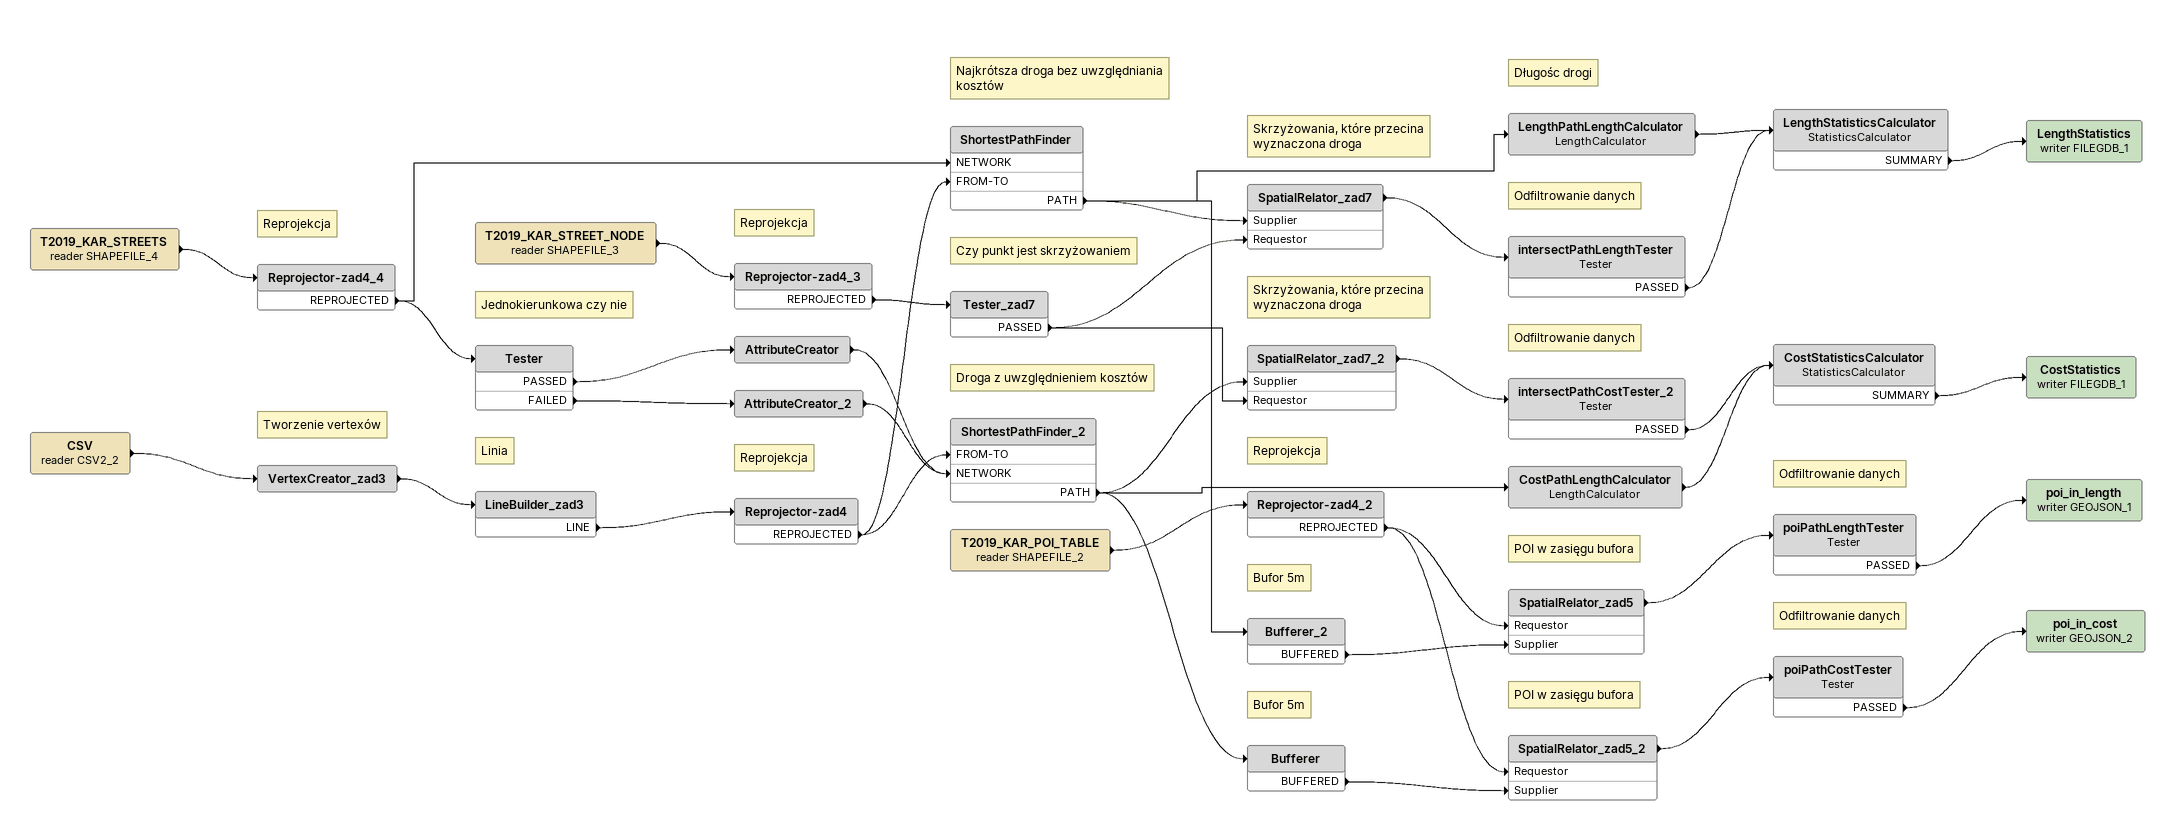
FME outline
T2019_KAR_STREETS (reader SHAPEFILE_4)
    -> Reprojector-zad4_4
Note: Reprojekcja
Reprojector-zad4_4
    REPROJECTED -> ShortestPathFinder [NETWORK]
    REPROJECTED -> Tester
Note: Jednokierunkowa czy nie
Tester
    PASSED -> AttributeCreator
    FAILED -> AttributeCreator_2
AttributeCreator
    -> ShortestPathFinder_2 [NETWORK]
AttributeCreator_2
    -> ShortestPathFinder_2 [NETWORK]
CSV (reader CSV2_2)
    -> VertexCreator_zad3
Note: Tworzenie vertexów
VertexCreator_zad3
    -> LineBuilder_zad3
Note: Linia
LineBuilder_zad3
    LINE -> Reprojector-zad4
Note: Reprojekcja
Reprojector-zad4
    REPROJECTED -> ShortestPathFinder [FROM-TO]
    REPROJECTED -> ShortestPathFinder_2 [FROM-TO]
Note: Najkrótsza droga bez uwzględniania kosztów
ShortestPathFinder
    PATH -> Bufferer_2
    PATH -> SpatialRelator_zad7 [Supplier]
    PATH -> LengthPathLengthCalculator
Note: Długośc drogi
LengthPathLengthCalculator: LengthCalculator
    -> LengthStatisticsCalculator
Note: Bufor 5m
Bufferer_2
    BUFFERED -> SpatialRelator_zad5 [Supplier]
Note: Droga z uwzględnieniem kosztów
ShortestPathFinder_2
    PATH -> Bufferer
    PATH -> SpatialRelator_zad7_2 [Supplier]
    PATH -> CostPathLengthCalculator
CostPathLengthCalculator: LengthCalculator
    -> CostStatisticsCalculator
Note: Bufor 5m
Bufferer
    BUFFERED -> SpatialRelator_zad5_2 [Supplier]
T2019_KAR_STREET_NODE (reader SHAPEFILE_3)
    -> Reprojector-zad4_3
Note: Reprojekcja
Reprojector-zad4_3
    REPROJECTED -> Tester_zad7
Note: Czy punkt jest skrzyżowaniem
Tester_zad7
    PASSED -> SpatialRelator_zad7_2 [Requestor]
    PASSED -> SpatialRelator_zad7 [Requestor]
Note: Skrzyżowania, które przecina wyznaczona droga
SpatialRelator_zad7
    -> intersectPathLengthTester
Note: Odfiltrowanie danych
intersectPathLengthTester: Tester
    PASSED -> LengthStatisticsCalculator
LengthStatisticsCalculator: StatisticsCalculator
    SUMMARY -> LengthStatistics (writer FILEGDB_1)
LengthStatistics (writer FILEGDB_1)
Note: Skrzyżowania, które przecina wyznaczona droga
SpatialRelator_zad7_2
    -> intersectPathCostTester_2
Note: Odfiltrowanie danych
intersectPathCostTester_2: Tester
    PASSED -> CostStatisticsCalculator
CostStatisticsCalculator: StatisticsCalculator
    SUMMARY -> CostStatistics (writer FILEGDB_1)
CostStatistics (writer FILEGDB_1)
T2019_KAR_POI_TABLE (reader SHAPEFILE_2)
    -> Reprojector-zad4_2
Note: Reprojekcja
Reprojector-zad4_2
    REPROJECTED -> SpatialRelator_zad5_2 [Requestor]
    REPROJECTED -> SpatialRelator_zad5 [Requestor]
Note: POI w zasięgu bufora
SpatialRelator_zad5
    -> poiPathLengthTester
Note: Odfiltrowanie danych
poiPathLengthTester: Tester
    PASSED -> poi_in_length (writer GEOJSON_1)
poi_in_length (writer GEOJSON_1)
Note: POI w zasięgu bufora
SpatialRelator_zad5_2
    -> poiPathCostTester
Note: Odfiltrowanie danych
poiPathCostTester: Tester
    PASSED -> poi_in_cost (writer GEOJSON_2)
poi_in_cost (writer GEOJSON_2)
